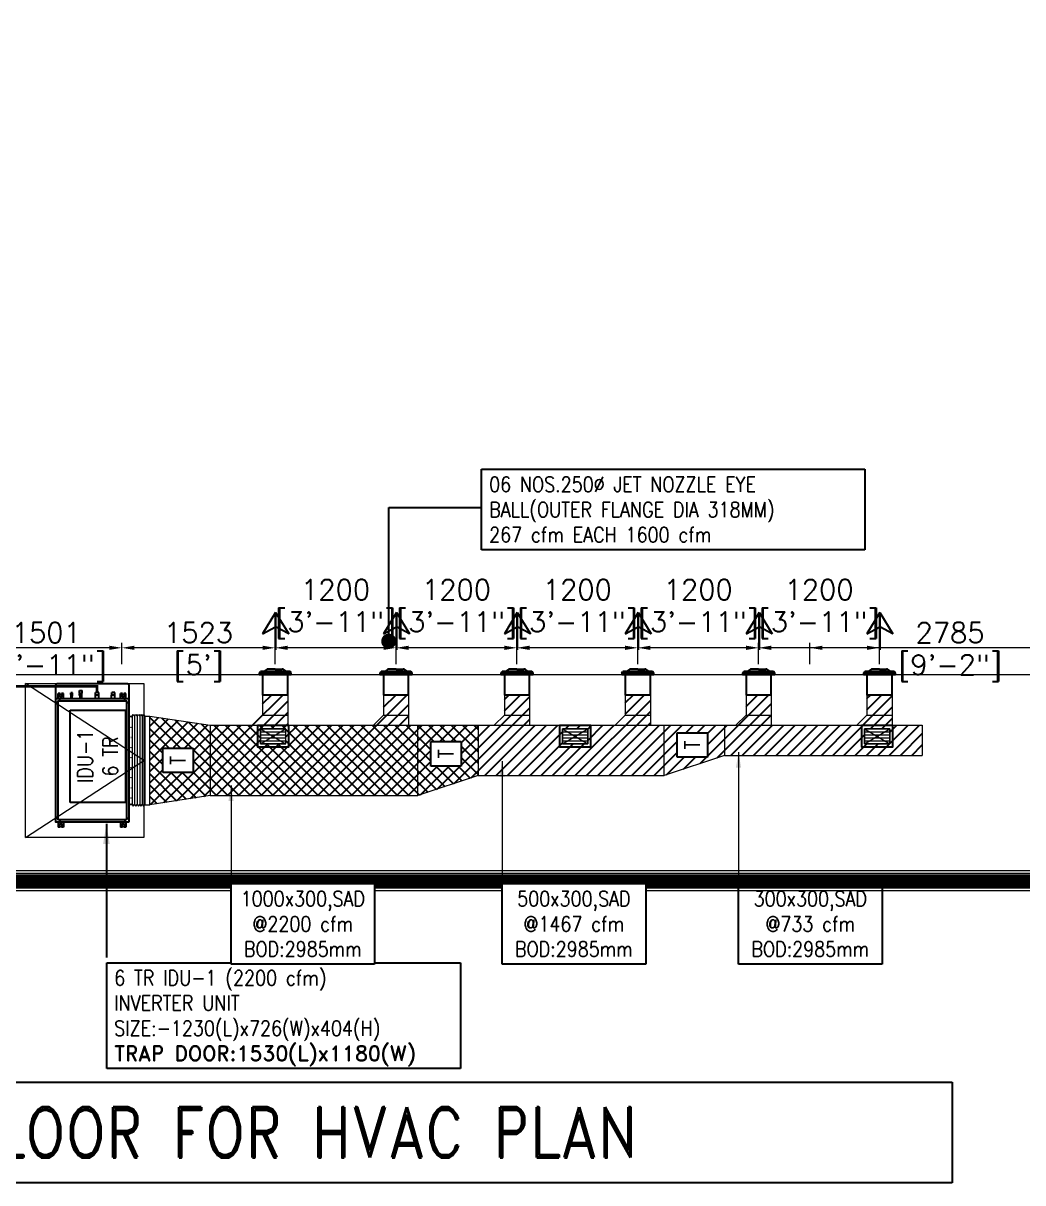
# Model space of a CAD drawing. Header units: millimetres. Extents: x -330573 to 5697, y 22061 to 198972.
# Drawn here: x -96323 to -86394, y 101445 to 112963 of the extents above; entities that cross this region are included whole.
import ezdxf

# ---------------------------------------------------------------- set-up
doc = ezdxf.new("R2010")
doc.units = ezdxf.units.MM
doc.linetypes.add('HIDDEN', pattern=[0.375, 0.25, -0.125])
for name, color, linetype, lineweight in [('MECH. EQUIPMENT', 8, 'Continuous', 0), ('VL-AC-ACCOUSTIC INSULATION', 32, 'Continuous', 25), ('VL-AC-DIM', 20, 'Continuous', 25), ('VL-AC-EQUIPMENT', 5, 'Continuous', 25), ('VL-AC-EQUIPMENT TEXT', 7, 'Continuous', 25), ('VL-AC-RAT', 1, 'Continuous', 5), ('VL-AC-SA', 6, 'Continuous', 5), ('VL-AC-SA_TEXT_50', 7, 'Continuous', 25), ('VL-AC-SAT', 72, 'Continuous', 25), ('VL-AC-UNIT TRAP DOOR', 40, 'Continuous', 18), ('VL-AC-VRF PIPE', 152, 'Continuous', 30), ('VL-FC', 21, 'Continuous', 18)]:
    doc.layers.add(name, color=color, linetype=linetype, lineweight=lineweight)
doc.styles.add('50', font='arial.ttf', dxfattribs={"height": 75})
doc.styles.add('ROMANS', font='romans.shx', dxfattribs={"height": 200})
doc.styles.add('VOLTAS - ROMAND', font='romand.shx', dxfattribs={"width": 0.85})
doc.dimstyles.new('Dim50', dxfattribs={"dimtxt": 75, "dimasz": 75, "dimexe": 50, "dimexo": 50, "dimgap": 0.09, "dimtad": 0, "dimdec": 0, "dimzin": 0, "dimdsep": 46, "dimtxsty": '50', "dimblk": 'ARCHTICK', "dimcen": 0.09, "dimdle": 50, "dimclrd": 8, "dimclre": 8, "dimclrt": 2, "dimadec": 0, "dimazin": 0, "dimtfac": 1, "dimtdec": 0, "dimtofl": 0, "dimtmove": 0, "dimatfit": 3, "dimldrblk": 'DOT', "dimfxl": 1, "dimtolj": 1, "dimtzin": 0, "dimlwe": -1, "dimarcsym": 0})
doc.dimstyles.new('VL_DIM', dxfattribs={"dimscale": 1.25, "dimtxt": 200, "dimasz": 125, "dimexe": 50, "dimexo": 50, "dimgap": 50, "dimtad": 1, "dimdec": 0, "dimrnd": 1, "dimzin": 9, "dimdsep": 46, "dimtxsty": 'ROMANS', "dimcen": 0.09, "dimdle": 35, "dimclrd": 7, "dimclre": 7, "dimclrt": 7, "dimadec": 0, "dimazin": 0, "dimtfac": 1, "dimtdec": 0, "dimtmove": 2, "dimatfit": 3, "dimfxl": 1, "dimtolj": 1, "dimtzin": 0, "dimlwd": 15, "dimlwe": 15, "dimarcsym": 1})
doc.dimstyles.new('VOLTAS', dxfattribs={"dimscale": 100, "dimtxt": 2, "dimasz": 2, "dimexe": 0.5, "dimexo": 0.5, "dimgap": 0.5, "dimtad": 1, "dimdec": 0, "dimzin": 12, "dimdsep": 46, "dimtxsty": 'ROMANS', "dimcen": 10, "dimdle": 100, "dimclrd": 7, "dimclre": 7, "dimclrt": 7, "dimadec": 0, "dimazin": 0, "dimtfac": 1, "dimtdec": 0, "dimtmove": 1, "dimatfit": 3, "dimfxl": 0.18, "dimtolj": 1, "dimtzin": 0, "dimarcsym": 2})

# ---------------------------------------------------------------- blocks, each defined once
blk = doc.blocks.new('*U281')
at = {"color": 8}
for p, q in [((30, 66), (35241, 66)), ((30, 54), (35241, 54)), ((30, 42), (35241, 42)), ((30, 30), (35241, 30)), ((30, 18), (35241, 18)), ((30, 6), (35241, 6)), ((30, -6), (35241, -6)), ((30, -18), (35241, -18)), ((30, -30), (35241, -30)), ((30, -42), (35241, -42)), ((30, -54), (35241, -54))]:
    blk.add_line(p, q, dxfattribs=at)
for points in [[(5, 105), (5, -95), (35266, -95), (35266, 105)], [(30, 80), (30, -70), (35241, -70), (35241, 80)]]:
    blk.add_lwpolyline(points, close=True)
blk = doc.blocks.new('*D216')
at = {"layer": 'Defpoints', "color": 0, "transparency": 16777216}
for p in [(-88509, 106759), (-88509, 106548), (-85724, 106548)]:
    blk.add_point(p, dxfattribs=at)
at = {"layer": 'VL-AC-DIM', "color": 7, "lineweight": 15, "transparency": 16777216}
for p, q in [((-88509, 106598), (-88509, 106809)), ((-85724, 106598), (-85724, 106809)), ((-85849, 106759), (-88384, 106759))]:
    blk.add_line(p, q, dxfattribs=at)
at = {"layer": 'VL-AC-DIM', "color": 7, "transparency": 16777216}
for points in [[(-88384, 106780), (-88384, 106738), (-88509, 106759)], [(-85849, 106780), (-85849, 106738), (-85724, 106759)]]:
    blk.add_solid(points, dxfattribs=at)
at = {"layer": 'VL-AC-DIM', "color": 7, "transparency": 16777216, "char_height": 200, "attachment_point": 5, "style": 'ROMANS'}
for s, insert in [('\\A1;2785', (-87117, 106909)), ('\\A1;[9\'-2"]', (-87117, 106557))]:
    blk.add_mtext(s, dxfattribs=dict(at, insert=insert))
blk = doc.blocks.new('*D217')
at = {"layer": 'Defpoints', "color": 0, "transparency": 16777216}
for p in [(-89018, 106759), (-89018, 106548), (-87818, 106548)]:
    blk.add_point(p, dxfattribs=at)
at = {"layer": 'VL-AC-DIM', "color": 7, "lineweight": 15, "transparency": 16777216}
for p, q in [((-89018, 106598), (-89018, 106809)), ((-87818, 106598), (-87818, 106809)), ((-87943, 106759), (-88893, 106759))]:
    blk.add_line(p, q, dxfattribs=at)
at = {"layer": 'VL-AC-DIM', "color": 7, "transparency": 16777216}
for points in [[(-88893, 106780), (-88893, 106738), (-89018, 106759)], [(-87943, 106780), (-87943, 106738), (-87818, 106759)]]:
    blk.add_solid(points, dxfattribs=at)
at = {"layer": 'VL-AC-DIM', "color": 7, "transparency": 16777216, "char_height": 200, "attachment_point": 5, "style": 'ROMANS'}
for s, insert in [('\\A1;1200', (-88418, 107336)), ('\\A1;[3\'-11"]', (-88418, 106984))]:
    blk.add_mtext(s, dxfattribs=dict(at, insert=insert))
blk = doc.blocks.new('*D218')
at = {"layer": 'Defpoints', "color": 0, "transparency": 16777216}
for p in [(-90219, 106759), (-90219, 106548), (-89018, 106548)]:
    blk.add_point(p, dxfattribs=at)
at = {"layer": 'VL-AC-DIM', "color": 7, "lineweight": 15, "transparency": 16777216}
for p, q in [((-90219, 106598), (-90219, 106809)), ((-89018, 106598), (-89018, 106809)), ((-89143, 106759), (-90094, 106759))]:
    blk.add_line(p, q, dxfattribs=at)
at = {"layer": 'VL-AC-DIM', "color": 7, "transparency": 16777216}
for points in [[(-90094, 106780), (-90094, 106738), (-90219, 106759)], [(-89143, 106780), (-89143, 106738), (-89018, 106759)]]:
    blk.add_solid(points, dxfattribs=at)
at = {"layer": 'VL-AC-DIM', "color": 7, "transparency": 16777216, "char_height": 200, "attachment_point": 5, "style": 'ROMANS'}
for s, insert in [('\\A1;1200', (-89618, 107336)), ('\\A1;[3\'-11"]', (-89618, 106984))]:
    blk.add_mtext(s, dxfattribs=dict(at, insert=insert))
blk = doc.blocks.new('*D219')
at = {"layer": 'Defpoints', "color": 0, "transparency": 16777216}
for p in [(-91419, 106759), (-91419, 106548), (-90219, 106548)]:
    blk.add_point(p, dxfattribs=at)
at = {"layer": 'VL-AC-DIM', "color": 7, "lineweight": 15, "transparency": 16777216}
for p, q in [((-91419, 106598), (-91419, 106809)), ((-90219, 106598), (-90219, 106809)), ((-90344, 106759), (-91294, 106759))]:
    blk.add_line(p, q, dxfattribs=at)
at = {"layer": 'VL-AC-DIM', "color": 7, "transparency": 16777216}
for points in [[(-91294, 106780), (-91294, 106738), (-91419, 106759)], [(-90344, 106780), (-90344, 106738), (-90219, 106759)]]:
    blk.add_solid(points, dxfattribs=at)
at = {"layer": 'VL-AC-DIM', "color": 7, "transparency": 16777216, "char_height": 200, "attachment_point": 5, "style": 'ROMANS'}
for s, insert in [('\\A1;1200', (-90819, 107336)), ('\\A1;[3\'-11"]', (-90819, 106984))]:
    blk.add_mtext(s, dxfattribs=dict(at, insert=insert))
blk = doc.blocks.new('*D220')
at = {"layer": 'Defpoints', "color": 0, "transparency": 16777216}
for p in [(-95343, 106759), (-95343, 106548), (-93820, 106548)]:
    blk.add_point(p, dxfattribs=at)
at = {"layer": 'VL-AC-DIM', "color": 7, "lineweight": 15, "transparency": 16777216}
for p, q in [((-95343, 106598), (-95343, 106809)), ((-93820, 106598), (-93820, 106809)), ((-93945, 106759), (-95218, 106759))]:
    blk.add_line(p, q, dxfattribs=at)
at = {"layer": 'VL-AC-DIM', "color": 7, "transparency": 16777216}
for points in [[(-95218, 106780), (-95218, 106738), (-95343, 106759)], [(-93945, 106780), (-93945, 106738), (-93820, 106759)]]:
    blk.add_solid(points, dxfattribs=at)
at = {"layer": 'VL-AC-DIM', "color": 7, "transparency": 16777216, "char_height": 200, "attachment_point": 5, "style": 'ROMANS'}
for s, insert in [('\\A1;1523', (-94581, 106909)), ("\\A1;[5']", (-94581, 106557))]:
    blk.add_mtext(s, dxfattribs=dict(at, insert=insert))
blk = doc.blocks.new('*D221')
at = {"layer": 'Defpoints', "color": 0, "transparency": 16777216}
for p in [(-96844, 106759), (-96844, 106548), (-95343, 106548)]:
    blk.add_point(p, dxfattribs=at)
at = {"layer": 'VL-AC-DIM', "color": 7, "lineweight": 15, "transparency": 16777216}
for p, q in [((-96844, 106598), (-96844, 106809)), ((-95343, 106598), (-95343, 106809)), ((-95468, 106759), (-96719, 106759))]:
    blk.add_line(p, q, dxfattribs=at)
at = {"layer": 'VL-AC-DIM', "color": 7, "transparency": 16777216}
for points in [[(-96719, 106780), (-96719, 106738), (-96844, 106759)], [(-95468, 106780), (-95468, 106738), (-95343, 106759)]]:
    blk.add_solid(points, dxfattribs=at)
at = {"layer": 'VL-AC-DIM', "color": 7, "transparency": 16777216, "char_height": 200, "attachment_point": 5, "style": 'ROMANS'}
for s, insert in [('\\A1;1501', (-96094, 106909)), ('\\A1;[4\'-11"]', (-96094, 106557))]:
    blk.add_mtext(s, dxfattribs=dict(at, insert=insert))
blk = doc.blocks.new('VL SA JET NOZZEL')
at = {"layer": 'VL-AC-SAT'}
for p, q in [((4, 562, 0), (-125, 350, 0)), ((4, 562, 0), (4, 192, 0)), ((4, 192, 0), (4, 562, 0)), ((4, 562, 0), (134, 350, 0)), ((4, 562, 0), (4, 192, 0)), ((4, 192, 0), (4, 562, 0)), ((-125, 350, 0), (4, 419, 0)), ((134, 350, 0), (4, 419, 0)), ((0, 0), (-70, 0)), ((0, 0), (70, 0)), ((-160, -40), (-147, -25)), ((160, -40), (-160, -40)), ((160, -40), (147, -25))]:
    blk.add_line(p, q, dxfattribs=at)
for points in [[(-160, -40), (-160, -55), (160, -55), (160, -40)], [(147, -25), (-147, -25)]]:
    blk.add_lwpolyline(points, dxfattribs=at)
at = {"layer": 'VL-AC-SAT', "elevation": 0}
blk.add_lwpolyline([(125, -255), (125, -55), (-125, -55), (-125, -255)], close=True, dxfattribs=at)
at = {"layer": 'VL-AC-SAT'}
for centre, start, end in [((-64, -42), 97.9087, 155.9574), ((64, -42), 24.0426, 82.0913)]:
    blk.add_arc(centre, 42.9, start, end, dxfattribs=at)
blk = doc.blocks.new('VL 6 TR INVERTER UNIT')
at = {"layer": 'MECH. EQUIPMENT'}
for p, q in [((-97136, 27304), (-97104, 27304)), ((-97104, 27304), (-97104, 26424)), ((-97079, 27304), (-97079, 26424)), ((-97054, 27304), (-97054, 26424)), ((-97029, 27304), (-97029, 26424)), ((-97004, 27304), (-97004, 26424)), ((-96979, 27304), (-96979, 26424)), ((-97136, 26424), (-97104, 26424))]:
    blk.add_line(p, q, dxfattribs=at)
for points in [[(-97104, 27304), (-97092, 27319), (-97079, 27304)], [(-97079, 27304), (-97067, 27319), (-97054, 27304)], [(-97054, 27304), (-97042, 27319), (-97029, 27304)], [(-97029, 27304), (-97017, 27319), (-97004, 27304)], [(-97004, 27304), (-96992, 27319), (-96979, 27304)], [(-97104, 26424), (-97092, 26409), (-97079, 26424)], [(-97079, 26424), (-97067, 26409), (-97054, 26424)], [(-97054, 26424), (-97042, 26409), (-97029, 26424)], [(-97029, 26424), (-97017, 26409), (-97004, 26424)], [(-97004, 26424), (-96992, 26409), (-96979, 26424)]]:
    blk.add_lwpolyline(points, dxfattribs=at)
for centre in [(-97116, 27293), (-97116, 27191), (-97116, 27091), (-97116, 26991), (-97116, 26891), (-97116, 26791), (-97116, 26691), (-97116, 26591), (-97116, 26491), (-97116, 26431)]:
    blk.add_circle(centre, 1.45, dxfattribs=at)
at = {"layer": 'VL-AC-EQUIPMENT'}
for p, q in [((-97695, 27536), (-97714, 27536)), ((-97714, 27518), (-97714, 27536)), ((-97695, 27518), (-97695, 27536)), ((-97628, 27531), (-97628, 27557)), ((-97628, 27557), (-97599, 27557)), ((-97628, 27531), (-97599, 27531)), ((-97624, 27526), (-97624, 27531)), ((-97602, 27526), (-97602, 27531)), ((-97599, 27531), (-97599, 27557)), ((-97436, 27537), (-97468, 27537)), ((-97468, 27512), (-97468, 27537)), ((-97436, 27512), (-97436, 27537)), ((-97275, 27537), (-97307, 27537)), ((-97307, 27512), (-97307, 27537)), ((-97275, 27512), (-97275, 27537)), ((-97837, 27439), (-97862, 27439)), ((-97837, 27479), (-97837, 27529)), ((-97818, 27529), (-97837, 27529)), ((-97822, 27454), (-97822, 27479)), ((-97818, 27513), (-97820, 27513)), ((-97820, 27499), (-97804, 27499)), ((-97818, 27529), (-97818, 27513)), ((-97806, 27529), (-97806, 27513)), ((-97787, 27529), (-97806, 27529)), ((-97787, 27479), (-97787, 27529)), ((-97714, 27518), (-97695, 27518)), ((-97711, 27516), (-97711, 27518)), ((-97711, 27516), (-97697, 27516)), ((-97711, 27502), (-97711, 27516)), ((-97711, 27502), (-97697, 27502)), ((-97709, 27479), (-97709, 27502)), ((-97701, 27513), (-97703, 27513)), ((-97700, 27479), (-97700, 27502)), ((-97698, 27516), (-97698, 27518)), ((-97697, 27502), (-97697, 27516)), ((-97625, 27509), (-97625, 27526)), ((-97625, 27526), (-97602, 27526)), ((-97625, 27509), (-97602, 27509)), ((-97621, 27479), (-97621, 27509)), ((-97605, 27479), (-97605, 27509)), ((-97602, 27509), (-97602, 27526)), ((-97469, 27479), (-97468, 27512)), ((-97436, 27512), (-97468, 27512)), ((-97435, 27479), (-97436, 27512)), ((-97275, 27512), (-97308, 27512)), ((-97308, 27479), (-97308, 27512)), ((-97275, 27479), (-97275, 27512)), ((-97218, 27479), (-97218, 27529)), ((-97199, 27529), (-97218, 27529)), ((-97199, 27513), (-97201, 27513)), ((-97201, 27499), (-97185, 27499)), ((-97199, 27529), (-97199, 27513)), ((-97187, 27529), (-97187, 27513)), ((-97168, 27529), (-97187, 27529)), ((-97185, 27513), (-97187, 27513)), ((-97176, 27454), (-97176, 27479)), ((-97168, 27479), (-97168, 27529)), ((-97161, 27439), (-97136, 27439)), ((-97837, 26289), (-97862, 26289)), ((-97822, 26274), (-97822, 26249)), ((-97176, 26274), (-97176, 26249)), ((-97161, 26289), (-97136, 26289)), ((-97837, 26249), (-97837, 26199)), ((-97818, 26199), (-97837, 26199)), ((-97804, 26229), (-97820, 26229)), ((-97820, 26215), (-97818, 26215)), ((-97818, 26199), (-97818, 26215)), ((-97806, 26199), (-97806, 26215)), ((-97806, 26215), (-97804, 26215)), ((-97787, 26199), (-97806, 26199)), ((-97787, 26249), (-97787, 26199)), ((-97218, 26249), (-97218, 26199)), ((-97199, 26199), (-97218, 26199)), ((-97185, 26229), (-97201, 26229)), ((-97201, 26215), (-97199, 26215)), ((-97199, 26199), (-97199, 26215)), ((-97187, 26215), (-97185, 26215)), ((-97187, 26199), (-97187, 26215)), ((-97168, 26199), (-97187, 26199)), ((-97168, 26249), (-97168, 26199))]:
    blk.add_line(p, q, dxfattribs=at)
at = {"layer": 'VL-AC-EQUIPMENT', "flags": 128}
blk.add_lwpolyline([(-97862, 27479), (-97862, 27604, -0.414214), (-97837, 27629), (-97161, 27629, -0.414214), (-97136, 27604), (-97136, 27479)], format="xyb", dxfattribs=at)
for points in [[(-97136, 26249), (-97862, 26249), (-97862, 27479), (-97136, 27479)], [(-97161, 26274), (-97837, 26274), (-97837, 27454), (-97161, 27454)]]:
    blk.add_lwpolyline(points, close=True, dxfattribs=at)
at = {"layer": 'VL-AC-EQUIPMENT'}
for centre, start, end in [((-97820, 27506), 90, 270), ((-97804, 27506), 270, 90), ((-97201, 27506), 90, 270), ((-97185, 27506), 270, 90), ((-97820, 26222), 90, 270), ((-97804, 26222), 270, 90), ((-97201, 26222), 90, 270), ((-97185, 26222), 270, 90)]:
    blk.add_arc(centre, 7, start, end, dxfattribs=at)
blk = doc.blocks.new('*D294')
at = {"layer": 'Defpoints', "color": 0, "transparency": 16777216}
for p in [(-92619, 106759), (-92619, 106548), (-91419, 106548)]:
    blk.add_point(p, dxfattribs=at)
at = {"layer": 'VL-AC-DIM', "color": 7, "lineweight": 15, "transparency": 16777216}
for p, q in [((-92619, 106598), (-92619, 106809)), ((-91419, 106598), (-91419, 106809)), ((-91544, 106759), (-92494, 106759))]:
    blk.add_line(p, q, dxfattribs=at)
at = {"layer": 'VL-AC-DIM', "color": 7, "transparency": 16777216}
for points in [[(-92494, 106780), (-92494, 106738), (-92619, 106759)], [(-91544, 106780), (-91544, 106738), (-91419, 106759)]]:
    blk.add_solid(points, dxfattribs=at)
at = {"layer": 'VL-AC-DIM', "color": 7, "transparency": 16777216, "char_height": 200, "attachment_point": 5, "style": 'ROMANS'}
for s, insert in [('\\A1;1200', (-92019, 107336)), ('\\A1;[3\'-11"]', (-92019, 106984))]:
    blk.add_mtext(s, dxfattribs=dict(at, insert=insert))
blk = doc.blocks.new('*D295')
at = {"layer": 'Defpoints', "color": 0, "transparency": 16777216}
for p in [(-93820, 106759), (-93820, 106548), (-92619, 106548)]:
    blk.add_point(p, dxfattribs=at)
at = {"layer": 'VL-AC-DIM', "color": 7, "lineweight": 15, "transparency": 16777216}
for p, q in [((-93820, 106598), (-93820, 106809)), ((-92619, 106598), (-92619, 106809)), ((-92744, 106759), (-93695, 106759))]:
    blk.add_line(p, q, dxfattribs=at)
at = {"layer": 'VL-AC-DIM', "color": 7, "transparency": 16777216}
for points in [[(-93695, 106780), (-93695, 106738), (-93820, 106759)], [(-92744, 106780), (-92744, 106738), (-92619, 106759)]]:
    blk.add_solid(points, dxfattribs=at)
at = {"layer": 'VL-AC-DIM', "color": 7, "transparency": 16777216, "char_height": 200, "attachment_point": 5, "style": 'ROMANS'}
for s, insert in [('\\A1;1200', (-93220, 107336)), ('\\A1;[3\'-11"]', (-93220, 106984))]:
    blk.add_mtext(s, dxfattribs=dict(at, insert=insert))
blk = doc.blocks.new('*U127')
at = {"color": 252, "lineweight": 9}
for p, q in [((783227, 315136), (783227, 315386)), ((783257, 315136), (783257, 315386)), ((783287, 315136), (783287, 315386)), ((783317, 315136), (783317, 315386))]:
    blk.add_line(p, q, dxfattribs=at)
at = {"layer": 'VL-AC-SAT'}
blk.add_lwpolyline([(783167, 315106), (783377, 315106), (783377, 315416), (783167, 315416)], close=True, dxfattribs=at)
at = {"layer": 'VL-AC-SAT', "lineweight": 20}
blk.add_lwpolyline([(783197, 315136), (783347, 315136), (783347, 315386), (783197, 315386)], close=True, dxfattribs=at)

msp = doc.modelspace()

# ---------------------------------------------------------------- hatches: boundary and pattern name
at = {"layer": 'VL-AC-ACCOUSTIC INSULATION'}
h = msp.add_hatch(dxfattribs=at)
h.set_pattern_fill('ANSI31', color=8, scale=25)
h.paths.add_polyline_path([(-93694.9, 106090.8), (-93944.9, 106090.8), (-94044.9, 105990.8), (-93694.9, 105990.8)])
h.paths.add_polyline_path([(-93694.9, 106292.7), (-93944.9, 106292.7), (-93944.9, 106090.8), (-93694.9, 106090.8)])
h.paths.add_polyline_path([(-92494.5, 106090.8), (-92744.5, 106090.8), (-92844.5, 105990.8), (-92494.5, 105990.8)])
h.paths.add_polyline_path([(-92494.5, 106292.7), (-92744.5, 106292.7), (-92744.5, 106090.8), (-92494.5, 106090.8)])
h.paths.add_polyline_path([(-91294.1, 106090.8), (-91544.1, 106090.8), (-91644.1, 105990.8), (-91294.1, 105990.8)])
h.paths.add_polyline_path([(-91294.1, 106292.7), (-91544.1, 106292.7), (-91544.1, 106090.8), (-91294.1, 106090.8)])
h.paths.add_polyline_path([(-89957.3, 105990.8), (-91804.6, 105990.8), (-91804.6, 105490.8), (-89957.3, 105490.8)])
h.paths.add_polyline_path([(-90716.3, 105805.5), (-90966.3, 105805.5), (-90966.3, 105955.5), (-90716.3, 105955.5)], flags=16)
h.paths.add_polyline_path([(-90093.7, 106090.8), (-90343.7, 106090.8), (-90443.7, 105990.8), (-90093.7, 105990.8)])
h.paths.add_polyline_path([(-90093.7, 106292.7), (-90343.7, 106292.7), (-90343.7, 106090.8), (-90093.7, 106090.8)])
h.paths.add_polyline_path([(-89357.3, 105990.8), (-89957.3, 105990.8), (-89957.3, 105490.8), (-89357.3, 105690.8)])
h.paths.add_polyline_path([(-87392.9, 105990.8), (-89357.3, 105990.8), (-89357.3, 105690.8), (-87392.9, 105690.8)])
h.paths.add_polyline_path([(-87966.3, 105955.5), (-87716.3, 105955.5), (-87716.3, 105805.5), (-87966.3, 105805.5)], flags=16)
h.paths.add_polyline_path([(-88893.3, 106090.8), (-89143.3, 106090.8), (-89243.3, 105990.8), (-88893.3, 105990.8)])
h.paths.add_polyline_path([(-88893.3, 106292.7), (-89143.3, 106292.7), (-89143.3, 106090.8), (-88893.3, 106090.8)])
h.paths.add_polyline_path([(-87692.9, 106090.8), (-87942.9, 106090.8), (-88042.9, 105990.8), (-87692.9, 105990.8)])
h.paths.add_polyline_path([(-87692.9, 106292.7), (-87942.9, 106292.7), (-87942.9, 106090.8), (-87692.9, 106090.8)])
at = {"layer": 'VL-AC-ACCOUSTIC INSULATION', "lineweight": -3}
h = msp.add_hatch(dxfattribs=at)
h.set_pattern_fill('ANSI37', color=256, scale=25)
h.paths.add_polyline_path([(-94466.2, 105990.8), (-95066.2, 106080.8), (-95066.2, 105200.8), (-94466.2, 105290.8)])
h.paths.add_polyline_path([(-92404.6, 105990.8), (-94466.2, 105990.8), (-94466.2, 105290.8), (-92404.6, 105290.8)])
h.paths.add_polyline_path([(-93716.3, 105805.5), (-93966.3, 105805.5), (-93966.3, 105955.5), (-93716.3, 105955.5)], flags=16)
h.paths.add_polyline_path([(-91804.6, 105990.8), (-92404.6, 105990.8), (-92404.6, 105290.8), (-91804.6, 105490.8)])

# ---------------------------------------------------------------- linework, layer by layer
at = {"layer": 'VL-AC-SA', "ltscale": 150}
for p, q in [((-93966.3, 105955.5, 0), (-93716.3, 105805.5, 0)), ((-93966.3, 105805.5, 0), (-93716.3, 105955.5, 0)), ((-90966.3, 105955.5, 0), (-90716.3, 105805.5, 0)), ((-90966.3, 105805.5, 0), (-90716.3, 105955.5, 0)), ((-87966.3, 105955.5, 0), (-87716.3, 105805.5, 0)), ((-87966.3, 105805.5, 0), (-87716.3, 105955.5, 0))]:
    msp.add_line(p, q, dxfattribs=at)
at = {"layer": 'VL-AC-SA'}
for points in [[(-93944.9, 106292.7), (-93944.9, 106090.8)], [(-93694.9, 106292.7), (-93694.9, 105990.8)], [(-92744.5, 106292.7), (-92744.5, 106090.8)], [(-92494.5, 106292.7), (-92494.5, 105990.8)], [(-91544.1, 106292.7), (-91544.1, 106090.8)], [(-91294.1, 106292.7), (-91294.1, 105990.8)], [(-90343.7, 106292.7), (-90343.7, 106090.8)], [(-90093.7, 106292.7), (-90093.7, 105990.8)], [(-89143.3, 106292.7), (-89143.3, 106090.8)], [(-88893.3, 106292.7), (-88893.3, 105990.8)], [(-87942.9, 106292.7), (-87942.9, 106090.8)], [(-87692.9, 106292.7), (-87692.9, 105990.8)], [(-93944.9, 106090.8), (-94044.9, 105990.8)], [(-93944.9, 106090.8), (-93694.9, 106090.8)], [(-92744.5, 106090.8), (-92844.5, 105990.8)], [(-92744.5, 106090.8), (-92494.5, 106090.8)], [(-91544.1, 106090.8), (-91644.1, 105990.8)], [(-91544.1, 106090.8), (-91294.1, 106090.8)], [(-90343.7, 106090.8), (-90443.7, 105990.8)], [(-90343.7, 106090.8), (-90093.7, 106090.8)], [(-89143.3, 106090.8), (-89243.3, 105990.8)], [(-89143.3, 106090.8), (-88893.3, 106090.8)], [(-87942.9, 106090.8), (-88042.9, 105990.8)], [(-87942.9, 106090.8), (-87692.9, 106090.8)], [(-95116.2, 106080.8), (-95066.2, 106080.8)], [(-94466.2, 105990.8), (-87392.9, 105990.8)], [(-87392.9, 105990.8), (-87392.9, 105690.8)], [(-89357.3, 105690.8), (-87392.9, 105690.8)], [(-91804.6, 105490.8), (-89957.3, 105490.8)], [(-94466.2, 105290.8), (-92404.6, 105290.8)], [(-95116.2, 105200.8), (-95066.2, 105200.8)]]:
    msp.add_lwpolyline(points, dxfattribs=at)
for points in [[(-95066.2, 106080.8), (-94466.2, 105990.8), (-94466.2, 105290.8), (-95066.2, 105200.8)], [(-92404.6, 105990.8), (-91804.6, 105990.8), (-91804.6, 105490.8), (-92404.6, 105290.8)], [(-89957.3, 105990.8), (-89357.3, 105990.8), (-89357.3, 105690.8), (-89957.3, 105490.8)]]:
    msp.add_lwpolyline(points, close=True, dxfattribs=at)
at = {"layer": 'VL-AC-SA', "ltscale": 150, "elevation": 0}
for points in [[(-93966.3, 105955.5), (-93716.3, 105955.5), (-93716.3, 105805.5), (-93966.3, 105805.5)], [(-90966.3, 105955.5), (-90716.3, 105955.5), (-90716.3, 105805.5), (-90966.3, 105805.5)], [(-87966.3, 105955.5), (-87716.3, 105955.5), (-87716.3, 105805.5), (-87966.3, 105805.5)]]:
    msp.add_lwpolyline(points, close=True, dxfattribs=at)
at = {"layer": 'VL-AC-VRF PIPE', "const_width": 25}
msp.add_lwpolyline([(-95589.2, 106313.8), (-95589.2, 106375.7), (-110866.4, 106375.7), (-110866.4, 106855.6), (-112265.5, 106855.6), (-112265.5, 127911.8), (-109988.5, 127911.8), (-109988.5, 127958)], dxfattribs=at)
at = {"layer": 'VL-FC', "const_width": 15}
msp.add_lwpolyline([(-74570.9, 107085.5), (-76393.7, 107085.5), (-76393.7, 106492.7), (-109889.9, 106492.7), (-109889.9, 107085.5), (-111960.9, 107085.5), (-111961, 111092), (-108922.9, 111092), (-108922.9, 121000.6), (-109060.9, 121000.6), (-109060.9, 126575.4), (-79245.9, 126575.4), (-79245.9, 124895.5)], dxfattribs=at)

# ---------------------------------------------------------------- block references
at = {"layer": 'VL-AC-SAT'}
for p in [(-93819.9, 106547.7), (-92619.5, 106547.7), (-91419.1, 106547.7), (-90218.7, 106547.7), (-89018.3, 106547.7), (-87817.9, 106547.7)]:
    msp.add_blockref('VL SA JET NOZZEL', p, dxfattribs=at)
at = {"layer": 'VL-AC-SAT', "linetype": 'HIDDEN', "lineweight": 0, "rotation": 270}
for p in [(-409101.9, 889152.7, 0), (-406101.9, 889152.7, 0), (-403101.9, 889152.7, 0)]:
    msp.add_blockref('*U127', p, dxfattribs=at)

# ---------------------------------------------------------------- texts
at = {"layer": 'VL-AC-EQUIPMENT TEXT', "insert": (-95582.7, 105680, 0), "char_height": 150, "width": 766.5, "attachment_point": 5, "rotation": 90, "style": 'VOLTAS - ROMAND', "bg_fill": 19, "box_fill_scale": 1.5, "bg_fill_color": 256, "bg_fill_transparency": 0}
msp.add_mtext('IDU-1\\P6 TR', dxfattribs=at)
at = {"layer": 'VL-AC-SA_TEXT_50', "attachment_point": 5, "style": 'VOLTAS - ROMAND', "bg_fill": 19, "box_fill_scale": 1.5, "bg_fill_color": 256, "bg_fill_transparency": 0}
for s, insert, char_height, width in [('300x300,SAD\\P@733 cfm\\PBOD:2985mm ', (-88504.9, 104016.2), 150, 1276.5), ('\\pxql;FIRST FLOOR FOR HVAC PLAN', (-93053.1, 101944.8), 500, 11417.128)]:
    msp.add_mtext(s, dxfattribs=dict(at, insert=insert, char_height=char_height, width=width))

# ---------------------------------------------------------------- dimensions: what is measured, and where the dimension line sits
at = {"layer": 'VL-AC-DIM'}
for base, p1, p2, picture, middle in [((-93819.9, 106758.9), (-92619.5, 106547.7), (-93819.9, 106547.7), '*D295', (-93219.7, 107186.3)), ((-92619.5, 106758.9), (-91419.1, 106547.7), (-92619.5, 106547.7), '*D294', (-92019.3, 107186.3)), ((-91419.1, 106758.9), (-90218.7, 106547.7), (-91419.1, 106547.7), '*D219', (-90818.9, 107186.3)), ((-90218.7, 106758.9), (-89018.3, 106547.7), (-90218.7, 106547.7), '*D218', (-89618.5, 107186.3)), ((-89018.3, 106758.9), (-87817.9, 106547.7), (-89018.3, 106547.7), '*D217', (-88418.1, 107186.3)), ((-96844.4, 106758.9), (-95343, 106547.7), (-96844.4, 106547.7), '*D221', (-96093.7, 106758.9)), ((-95343, 106758.9), (-93819.9, 106547.7), (-95343, 106547.7), '*D220', (-94581.4, 106758.9)), ((-88509.2, 106758.9), (-85724.3, 106547.7), (-88509.2, 106547.7), '*D216', (-87116.8, 106758.9))]:
    dim = msp.add_linear_dim(base=base, p1=p1, p2=p2, dimstyle='VL_DIM', override={"dimscale": 1, "dimpost": '\\X'}, dxfattribs=at)
    dim.commit()
    dim.dimension.update_dxf_attribs({"geometry": picture, "text_midpoint": middle})

# ---------------------------------------------------------------- leaders
at = {"layer": 'VL-AC-EQUIPMENT TEXT'}
msp.add_leader([(-95496.6, 105009), (-95496.6, 103684.4)], dimstyle='VOLTAS', override={"dimtad": 0}, dxfattribs=at)

# ---------------------------------------------------------------- next in the draw order: linework, layer by layer
at = {"layer": 'VL-AC-UNIT TRAP DOOR'}
msp.add_lwpolyline([(-96299.2, 106405.8), (-95123.2, 106405.8), (-95123.2, 104875.8), (-96299.2, 104875.8)], close=True, dxfattribs=at)
msp.add_lwpolyline([(-96299.2, 104875.8), (-95123.2, 105640.8), (-96299.2, 106405.8)], dxfattribs=at)

# ---------------------------------------------------------------- next in the draw order: block references
at = {"layer": 'VL-AC-EQUIPMENT'}
msp.add_blockref('VL 6 TR INVERTER UNIT', (1862.8, 78777.1), dxfattribs=at)
at = {"layer": 'VL-AC-RAT', "xscale": -1, "rotation": 180}
msp.add_blockref('*U281', (-110290.3, 104450.9, 0), dxfattribs=at)

# ---------------------------------------------------------------- next in the draw order: texts
at = {"layer": 'VL-AC-EQUIPMENT TEXT', "insert": (-93737.1, 103080.3, 0), "char_height": 150, "width": 3363.279, "attachment_point": 5, "style": 'VOLTAS - ROMAND', "bg_fill": 19, "box_fill_scale": 1.5, "bg_fill_color": 256, "bg_fill_transparency": 0}
msp.add_mtext('\\pxql;6 TR IDU-1 (2200 cfm) \\PINVERTER UNIT \\PSIZE:-1230(L)x726(W)x404(H)\\P{\\W1;\\C7;TRAP DOOR:1530(L)x1180(W)}', dxfattribs=at)
at = {"layer": 'VL-AC-SA_TEXT_50', "insert": (-89867.2, 108132.3), "char_height": 150, "width": 3655.171, "attachment_point": 5, "style": 'VOLTAS - ROMAND', "bg_fill": 19, "box_fill_scale": 1.5, "bg_fill_color": 256, "bg_fill_transparency": 0}
msp.add_mtext('\\pxql;06 NOS.250∅ JET NOZZLE EYE BALL(OUTER FLANGE DIA 318MM)  \\P267 cfm EACH 1600 cfm ', dxfattribs=at)
at = {"layer": 'VL-AC-SA_TEXT_50', "char_height": 150, "width": 92.571, "attachment_point": 5, "rotation": 90, "style": 'VOLTAS - ROMAND', "bg_fill": 19, "box_fill_scale": 1.5, "bg_fill_color": 256, "bg_fill_transparency": 0}
for insert in [(-89676.2, 105794.4), (-94785.2, 105640.8), (-92123.6, 105706)]:
    msp.add_mtext('T', dxfattribs=dict(at, insert=insert))

# ---------------------------------------------------------------- next in the draw order: leaders
at = {"layer": 'VL-AC-SA_TEXT_50'}
msp.add_leader([(-89218.1, 105723.7), (-89218.1, 104415.9)], dimstyle='VL_DIM', override={"dimtad": 0, "dimclrd": 256}, dxfattribs=at)

# ---------------------------------------------------------------- next in the draw order: texts
at = {"layer": 'VL-AC-SA_TEXT_50', "char_height": 150, "width": 1276.5, "attachment_point": 5, "style": 'VOLTAS - ROMAND', "bg_fill": 19, "box_fill_scale": 1.5, "bg_fill_color": 256, "bg_fill_transparency": 0}
for s, insert in [('1000x300,SAD\\P@2200 cfm\\PBOD:2985mm ', (-93545.5, 104016.2)), ('500x300,SAD\\P@1467 cfm\\PBOD:2985mm ', (-90853.4, 104016.2))]:
    msp.add_mtext(s, dxfattribs=dict(at, insert=insert))

# ---------------------------------------------------------------- next in the draw order: leaders
at = {"layer": 'VL-AC-EQUIPMENT TEXT', "color": 7, "ltscale": 0.5}
msp.add_leader([(-92692, 106824.6), (-92692, 108151.1), (-91779.4, 108151.1)], dimstyle='Dim50', override={"dimasz": 150, "dimclrd": 7}, dxfattribs=at)

# ---------------------------------------------------------------- next in the draw order: leaders
at = {"layer": 'VL-AC-SA_TEXT_50'}
for points in [[(-91566.6, 105633.3), (-91566.6, 104415.9)], [(-94258.7, 105392.2), (-94258.7, 104415.9)]]:
    msp.add_leader(points, dimstyle='VL_DIM', override={"dimtad": 0, "dimclrd": 256}, dxfattribs=at)

doc.saveas('drawing.dxf')
